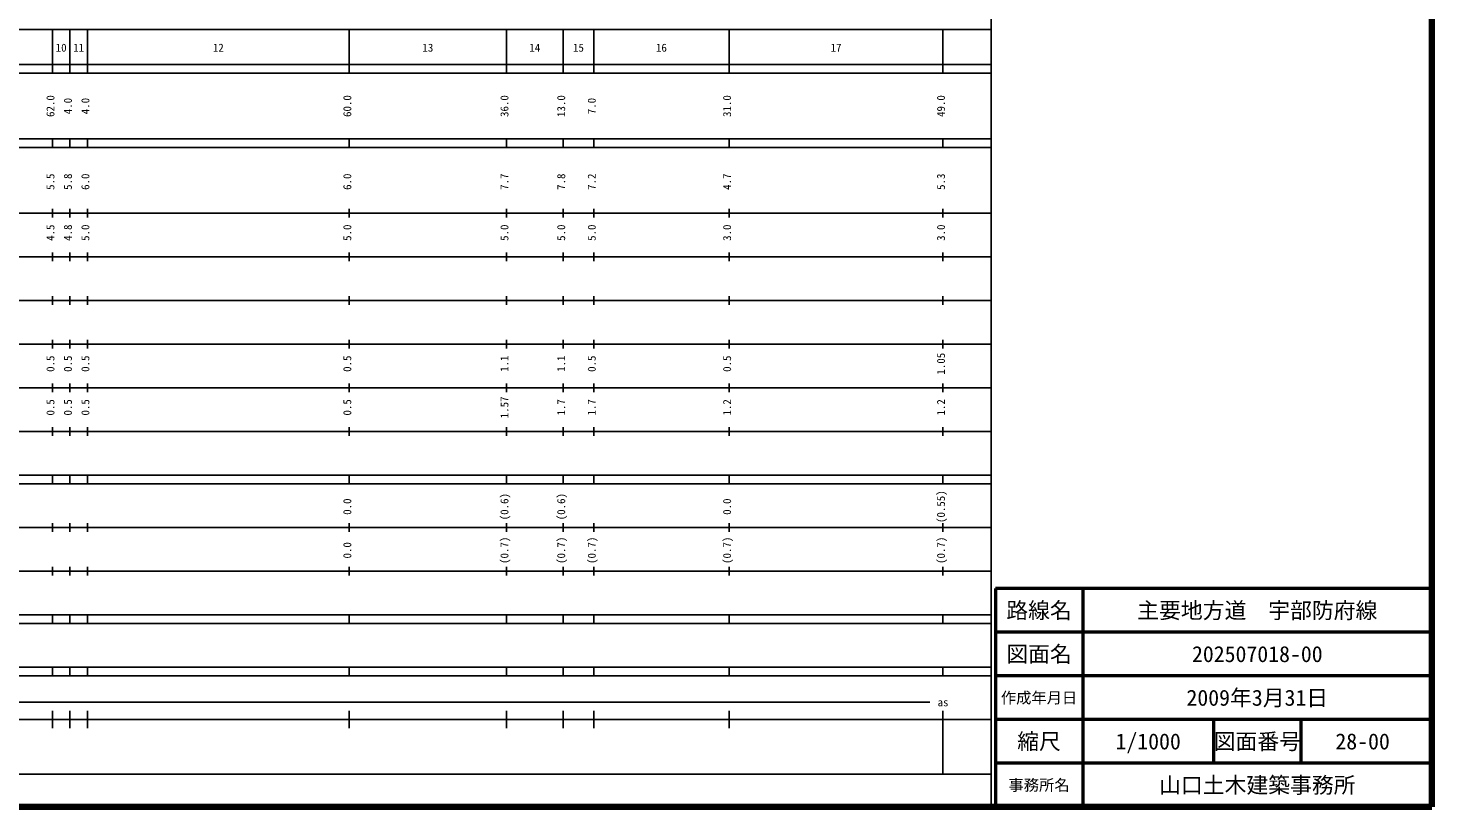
# Model space of a CAD drawing. Units: millimetres on the paper, enlarged 1000 times. Extents: x 40000 to 680000, y 20000 to 380000.
# Drawn here: x 358418 to 680000, y 20000 to 198357 of the extents above; entities that cross this region are included whole.
import ezdxf
from ezdxf.enums import TextEntityAlignment as Align

# ---------------------------------------------------------------- set-up
doc = ezdxf.new("R2010")
doc.units = ezdxf.units.MM
doc.header["$LTSCALE"] = 1000
for name, color, linetype, lineweight in [('M-TTL', 2, 'Continuous', 140), ('M-TTL-BAND', 7, 'Continuous', 25), ('M-TTL-FRAM', 2, 'Continuous', 50), ('M-TTL-LINE', 7, 'Continuous', 50)]:
    doc.layers.add(name, color=color, linetype=linetype, lineweight=lineweight)
doc.layers.add('M-TTL-TXT', color=7, linetype='Continuous')
doc.styles.add('ＭＳ ゴシック', font='')
doc.styles.get('ＭＳ ゴシック').set_extended_font_data('MS Gothic')

msp = doc.modelspace()

# ---------------------------------------------------------------- linework, layer by layer
at = {"layer": 'M-TTL'}
for p, q in [((680000, 20000), (680000, 380000)), ((40000, 20000), (680000, 20000))]:
    msp.add_line(p, q, dxfattribs=at)
at = {"layer": 'M-TTL-BAND'}
for p, q in [((579000, 20000), (579000, 370000)), ((68000, 198000), (579000, 198000)), ((364000, 188000), (364000, 198000)), ((368000, 188000), (368000, 198000)), ((372000, 188000), (372000, 198000)), ((432000, 188000), (432000, 198000)), ((468000, 188000), (468000, 198000)), ((481000, 188000), (481000, 198000)), ((488000, 188000), (488000, 198000)), ((519000, 188000), (519000, 198000)), ((568000, 188000), (568000, 198000)), ((40000, 190000), (579000, 190000)), ((40000, 188000), (579000, 188000)), ((40000, 173000), (579000, 173000)), ((40000, 171000), (579000, 171000)), ((364000, 171000), (364000, 173000)), ((368000, 171000), (368000, 173000)), ((372000, 171000), (372000, 173000)), ((432000, 171000), (432000, 173000)), ((468000, 171000), (468000, 173000)), ((481000, 171000), (481000, 173000)), ((488000, 171000), (488000, 173000)), ((519000, 171000), (519000, 173000)), ((568000, 171000), (568000, 173000)), ((40000, 156000), (579000, 156000)), ((364000, 155000), (364000, 157000)), ((368000, 155000), (368000, 157000)), ((372000, 155000), (372000, 157000)), ((432000, 155000), (432000, 157000)), ((468000, 155000), (468000, 157000)), ((481000, 155000), (481000, 157000)), ((488000, 155000), (488000, 157000)), ((519000, 155000), (519000, 157000)), ((568000, 155000), (568000, 157000)), ((46000, 146000), (579000, 146000)), ((364000, 145000), (364000, 147000)), ((368000, 145000), (368000, 147000)), ((372000, 145000), (372000, 147000)), ((432000, 145000), (432000, 147000)), ((468000, 145000), (468000, 147000)), ((481000, 145000), (481000, 147000)), ((488000, 145000), (488000, 147000)), ((519000, 145000), (519000, 147000)), ((568000, 145000), (568000, 147000)), ((52000, 136000), (579000, 136000)), ((364000, 135000), (364000, 137000)), ((368000, 135000), (368000, 137000)), ((372000, 135000), (372000, 137000)), ((432000, 135000), (432000, 137000)), ((468000, 135000), (468000, 137000)), ((481000, 135000), (481000, 137000)), ((488000, 135000), (488000, 137000)), ((519000, 135000), (519000, 137000)), ((568000, 135000), (568000, 137000)), ((46000, 126000), (579000, 126000)), ((364000, 125000), (364000, 127000)), ((368000, 125000), (368000, 127000)), ((372000, 125000), (372000, 127000)), ((432000, 125000), (432000, 127000)), ((468000, 125000), (468000, 127000)), ((481000, 125000), (481000, 127000)), ((488000, 125000), (488000, 127000)), ((519000, 125000), (519000, 127000)), ((568000, 125000), (568000, 127000)), ((52000, 116000), (579000, 116000)), ((364000, 115000), (364000, 117000)), ((368000, 115000), (368000, 117000)), ((372000, 115000), (372000, 117000)), ((432000, 115000), (432000, 117000)), ((468000, 115000), (468000, 117000)), ((481000, 115000), (481000, 117000)), ((488000, 115000), (488000, 117000)), ((519000, 115000), (519000, 117000)), ((568000, 115000), (568000, 117000)), ((364000, 105000), (364000, 107000)), ((368000, 105000), (368000, 107000)), ((372000, 105000), (372000, 107000)), ((432000, 105000), (432000, 107000)), ((468000, 105000), (468000, 107000)), ((481000, 105000), (481000, 107000)), ((488000, 105000), (488000, 107000)), ((519000, 105000), (519000, 107000)), ((568000, 105000), (568000, 107000)), ((46000, 106000), (579000, 106000)), ((40000, 96000), (579000, 96000)), ((40000, 94000), (579000, 94000)), ((364000, 94000), (364000, 96000)), ((368000, 94000), (368000, 96000)), ((372000, 94000), (372000, 96000)), ((432000, 94000), (432000, 96000)), ((468000, 94000), (468000, 96000)), ((481000, 94000), (481000, 96000)), ((488000, 94000), (488000, 96000)), ((519000, 94000), (519000, 96000)), ((568000, 94000), (568000, 96000)), ((49000, 84000), (579000, 84000)), ((364000, 83000), (364000, 85000)), ((368000, 83000), (368000, 85000)), ((372000, 83000), (372000, 85000)), ((432000, 83000), (432000, 85000)), ((468000, 83000), (468000, 85000)), ((481000, 83000), (481000, 85000)), ((488000, 83000), (488000, 85000)), ((519000, 83000), (519000, 85000)), ((568000, 83000), (568000, 85000)), ((40000, 74000), (579000, 74000)), ((364000, 73000), (364000, 75000)), ((368000, 73000), (368000, 75000)), ((372000, 73000), (372000, 75000)), ((432000, 73000), (432000, 75000)), ((468000, 73000), (468000, 75000)), ((481000, 73000), (481000, 75000)), ((488000, 73000), (488000, 75000)), ((519000, 73000), (519000, 75000)), ((568000, 73000), (568000, 75000)), ((40000, 64000), (579000, 64000)), ((40000, 62000), (579000, 62000)), ((364000, 62000), (364000, 64000)), ((368000, 62000), (368000, 64000)), ((372000, 62000), (372000, 64000)), ((432000, 62000), (432000, 64000)), ((468000, 62000), (468000, 64000)), ((481000, 62000), (481000, 64000)), ((488000, 62000), (488000, 64000)), ((519000, 62000), (519000, 64000)), ((568000, 62000), (568000, 64000)), ((40000, 52000), (579000, 52000)), ((364000, 50000), (364000, 52000)), ((368000, 50000), (368000, 52000)), ((372000, 50000), (372000, 52000)), ((432000, 50000), (432000, 52000)), ((468000, 50000), (468000, 52000)), ((481000, 50000), (481000, 52000)), ((488000, 50000), (488000, 52000)), ((519000, 50000), (519000, 52000)), ((568000, 50000), (568000, 52000)), ((40000, 50000), (579000, 50000)), ((71000, 44000), (565000, 44000)), ((364000, 38000), (364000, 42000)), ((368000, 38000), (368000, 42000)), ((372000, 38000), (372000, 42000)), ((432000, 38000), (432000, 42000)), ((468000, 38000), (468000, 42000)), ((481000, 38000), (481000, 42000)), ((488000, 38000), (488000, 42000)), ((519000, 38000), (519000, 42000)), ((568000, 27500), (568000, 42000)), ((40000, 40000), (579000, 40000)), ((68000, 27500), (579000, 27500))]:
    msp.add_line(p, q, dxfattribs=at)
at = {"layer": 'M-TTL-FRAM'}
for p, q in [((680000, 70000), (580000, 70000)), ((580000, 70000), (580000, 20000))]:
    msp.add_line(p, q, dxfattribs=at)
at = {"layer": 'M-TTL-LINE'}
for p, q in [((600000, 70000), (600000, 20000)), ((680000, 60000), (580000, 60000)), ((680000, 50000), (580000, 50000)), ((680000, 40000), (580000, 40000)), ((630000, 40000), (630000, 30000)), ((650000, 40000), (650000, 30000)), ((680000, 30000), (580000, 30000))]:
    msp.add_line(p, q, dxfattribs=at)

# ---------------------------------------------------------------- texts
at = {"layer": 'M-TTL-BAND', "style": 'ＭＳ ゴシック'}
for s, p in [('10', (366000, 192405)), ('11', (370000, 192405)), ('12', (402000, 192405)), ('13', (450000, 192405)), ('14', (474500, 192405)), ('15', (484500, 192405)), ('16', (503500, 192405)), ('17', (543500, 192405)), ('as', (568000, 42500))]:
    msp.add_text(s, height=1833, dxfattribs=at).set_placement(p, align=Align.BOTTOM_CENTER)
for s, p in [('62.0', (365000, 180500)), ('4.0', (369000, 180500)), ('4.0', (373000, 180500)), ('60.0', (433000, 180500)), ('36.0', (469000, 180500)), ('13.0', (482000, 180500)), ('7.0', (489000, 180500)), ('31.0', (520000, 180500)), ('49.0', (569000, 180500)), ('5.5', (365000, 163174)), ('5.8', (369000, 163174)), ('6.0', (373000, 163174)), ('6.0', (433000, 163174)), ('7.7', (469000, 163174)), ('7.8', (482000, 163174)), ('7.2', (489000, 163174)), ('4.7', (520000, 163174)), ('5.3', (569000, 163174)), ('4.5', (365000, 151500)), ('4.8', (369000, 151500)), ('5.0', (373000, 151500)), ('5.0', (433000, 151500)), ('5.0', (469000, 151500)), ('5.0', (482000, 151500)), ('5.0', (489000, 151500)), ('3.0', (520000, 151500)), ('3.0', (569000, 151500)), ('0.5', (365000, 121500)), ('0.5', (369000, 121500)), ('0.5', (373000, 121500)), ('0.5', (433000, 121500)), ('1.1', (469000, 121500)), ('1.1', (482000, 121500)), ('0.5', (489000, 121500)), ('0.5', (520000, 121500)), ('1.05', (569000, 121500)), ('0.5', (365000, 111500)), ('0.5', (369000, 111500)), ('0.5', (373000, 111500)), ('0.5', (433000, 111500)), ('1.57', (469000, 111500)), ('1.7', (482000, 111500)), ('1.7', (489000, 111500)), ('1.2', (520000, 111500)), ('1.2', (569000, 111500)), ('0.0', (433000, 88764)), ('(0.6)', (469000, 88764)), ('(0.6)', (482000, 88764)), ('0.0', (520000, 88764)), ('(0.55)', (569000, 88764)), ('0.0', (433000, 78764)), ('(0.7)', (469000, 78764)), ('(0.7)', (482000, 78764)), ('(0.7)', (489000, 78764)), ('(0.7)', (520000, 78764)), ('(0.7)', (569000, 78764))]:
    msp.add_text(s, height=1833, rotation=90, dxfattribs=at).set_placement(p, align=Align.BOTTOM_CENTER)
at = {"layer": 'M-TTL-TXT', "style": 'ＭＳ ゴシック'}
for s, height, p in [('路線名', 3666, (590000, 65000)), ('主要地方道\u3000宇部防府線', 3666, (640000, 65000)), ('図面名', 3666, (590000, 55000)), ('202507018-00', 3666, (640000, 55000)), ('作成年月日', 2566, (590000, 45000)), ('2009年3月31日', 3666, (640000, 45000)), ('縮尺', 3666, (590000, 35000)), ('1/1000', 3666, (615000, 35000)), ('図面番号', 3666, (640000, 35000)), ('28-00', 3666, (664125, 35000)), ('事務所名', 2566, (590000, 25000)), ('山口土木建築事務所', 3666, (640000, 25000))]:
    msp.add_text(s, height=height, dxfattribs=at).set_placement(p, align=Align.MIDDLE_CENTER)

doc.saveas('drawing.dxf')
